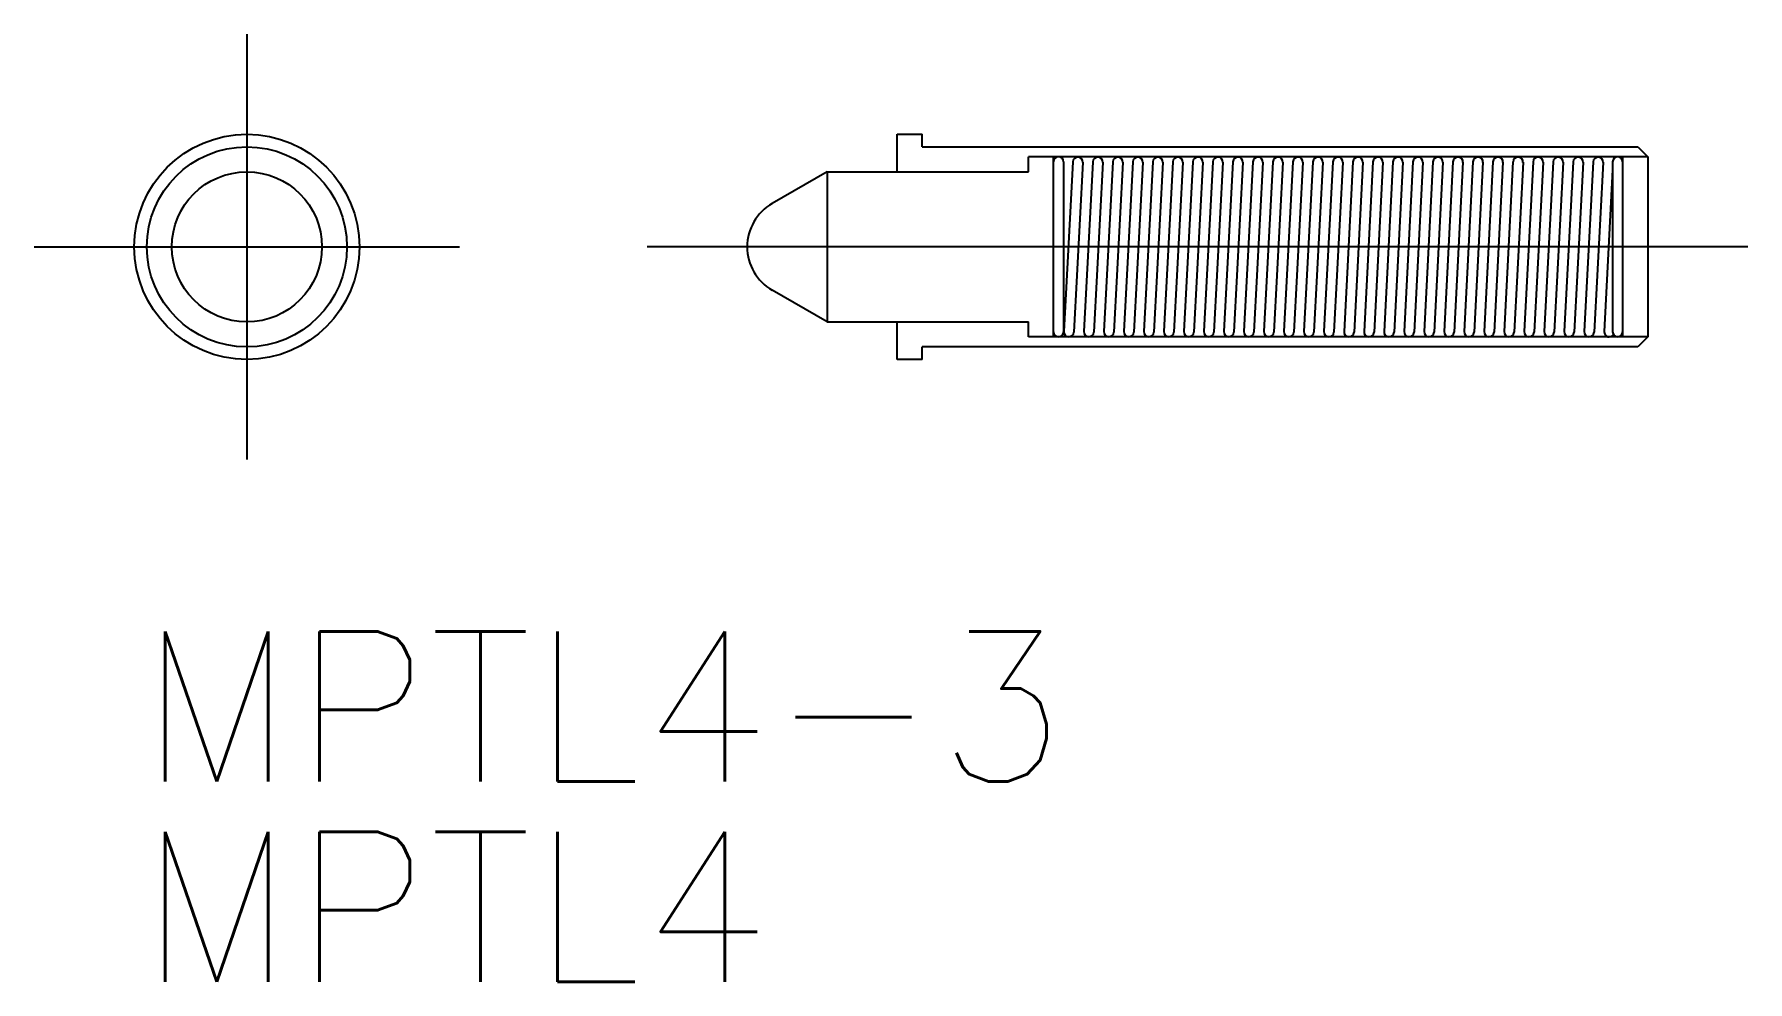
# Model space of a CAD drawing. Extents: x -4.2 to 30, y -14.7 to 4.2.
import ezdxf

# ---------------------------------------------------------------- set-up
doc = ezdxf.new("R2010")
doc.units = 0
doc.linetypes.add('CENTER', pattern=[50.8, 31.75, -6.35, 6.35, -6.35])
doc.linetypes.add('DASHED', pattern=[19.05, 12.7, -6.35])
doc.layers.get('0').update_dxf_attribs({"linetype": 'CONTINUOUS'})
doc.layers.add('CENTER', color=1, linetype='CENTER')
doc.styles.get("Standard").update_dxf_attribs({"font": 'txt.shx', "height": 3, "bigfont": 'bigfont.shx'})

# ---------------------------------------------------------------- blocks, each defined once
blk = doc.blocks.new('*U2')
at = {"color": 7, "linetype": 'CONTINUOUS'}
blk.add_text('MPTL4-3', height=3, dxfattribs=at).set_placement((-2.146, -10.687))
blk = doc.blocks.new('*U3')
at = {"color": 7, "linetype": 'CONTINUOUS'}
blk.add_text('MPTL4', height=3, dxfattribs=at).set_placement((-2.146, -14.691))

msp = doc.modelspace()

# ---------------------------------------------------------------- linework, layer by layer
at = {"color": 7, "linetype": 'CONTINUOUS'}
for p, q in [((13, 2.25), (13.5, 2.25)), ((13, 1.5), (13, 2.25)), ((13.5, 2), (13.5, 2.25)), ((13.5, 2), (27.8, 2)), ((28, 1.8), (15.625, 1.8)), ((15.625, 1.5), (15.625, 1.8)), ((16.125, -1.8), (16.125, 1.8)), ((27.5, 1.8), (27.5, -1.8)), ((27.8, 2), (28, 1.8)), ((28, 1.8), (28, -1.8)), ((11.598, 1.5), (10.5, 0.866)), ((11.598, 1.5), (15.625, 1.5)), ((11.598, 1.5), (11.598, -1.5)), ((16.325, 1.7), (16.325, -1.7)), ((16.508, 1.7), (16.33, -1.695)), ((16.708, 1.69), (16.53, -1.705)), ((16.908, 1.7), (16.73, -1.695)), ((17.108, 1.69), (16.93, -1.705)), ((17.308, 1.7), (17.13, -1.695)), ((17.508, 1.69), (17.33, -1.705)), ((17.708, 1.7), (17.53, -1.695)), ((17.908, 1.69), (17.73, -1.705)), ((18.108, 1.7), (17.93, -1.695)), ((18.308, 1.69), (18.13, -1.705)), ((18.508, 1.7), (18.33, -1.695)), ((18.708, 1.69), (18.53, -1.705)), ((18.908, 1.7), (18.73, -1.695)), ((19.108, 1.69), (18.93, -1.705)), ((19.308, 1.7), (19.13, -1.695)), ((19.508, 1.69), (19.33, -1.705)), ((19.708, 1.7), (19.53, -1.695)), ((19.908, 1.69), (19.73, -1.705)), ((20.108, 1.7), (19.93, -1.695)), ((20.308, 1.69), (20.13, -1.705)), ((20.508, 1.7), (20.33, -1.695)), ((20.708, 1.69), (20.53, -1.705)), ((20.908, 1.7), (20.73, -1.695)), ((21.108, 1.69), (20.93, -1.705)), ((21.308, 1.7), (21.13, -1.695)), ((21.508, 1.69), (21.33, -1.705)), ((21.708, 1.7), (21.53, -1.695)), ((21.908, 1.69), (21.73, -1.705)), ((22.108, 1.7), (21.93, -1.695)), ((22.308, 1.69), (22.13, -1.705)), ((22.508, 1.7), (22.33, -1.695)), ((22.708, 1.69), (22.53, -1.705)), ((22.908, 1.7), (22.73, -1.695)), ((23.108, 1.69), (22.93, -1.705)), ((23.308, 1.7), (23.13, -1.695)), ((23.508, 1.69), (23.33, -1.705)), ((23.708, 1.7), (23.53, -1.695)), ((23.908, 1.69), (23.73, -1.705)), ((24.108, 1.7), (23.93, -1.695)), ((24.308, 1.69), (24.13, -1.705)), ((24.508, 1.7), (24.33, -1.695)), ((24.708, 1.69), (24.53, -1.705)), ((24.908, 1.7), (24.73, -1.695)), ((25.108, 1.69), (24.93, -1.705)), ((25.308, 1.7), (25.13, -1.695)), ((25.508, 1.69), (25.33, -1.705)), ((25.708, 1.7), (25.53, -1.695)), ((25.908, 1.69), (25.73, -1.705)), ((26.108, 1.7), (25.93, -1.695)), ((26.308, 1.69), (26.13, -1.705)), ((26.508, 1.7), (26.33, -1.695)), ((26.708, 1.69), (26.53, -1.705)), ((26.908, 1.7), (26.73, -1.695)), ((27.108, 1.69), (26.93, -1.705)), ((27.3, 1.54), (27.13, -1.695)), ((27.3, 1.7), (27.3, -1.7)), ((11.598, -1.5), (10.5, -0.866)), ((11.598, -1.5), (15.625, -1.5)), ((13, -2.25), (13, -1.5)), ((15.625, -1.8), (15.625, -1.5)), ((27.8, -2), (13.5, -2)), ((13.5, -2.25), (13.5, -2)), ((28, -1.8), (15.625, -1.8)), ((28, -1.8), (27.8, -2)), ((13.5, -2.25), (13, -2.25))]:
    msp.add_line(p, q, dxfattribs=at)
for radius in [2.25, 1.5]:
    msp.add_circle((0, 0), radius, dxfattribs=at)
at = {"color": 3, "linetype": 'DASHED'}
msp.add_circle((0, 0), 2, dxfattribs=at)
at = {"color": 7, "linetype": 'CONTINUOUS'}
for centre, radius, start, end in [((16.225, 1.7), 0.1, 0.0134, 179.9866), ((16.608, 1.695), 0.1, 357.0134, 176.9866), ((17.008, 1.695), 0.1, 357.0134, 176.9866), ((17.408, 1.695), 0.1, 357.0134, 176.9866), ((17.808, 1.695), 0.1, 357.0134, 176.9866), ((18.208, 1.695), 0.1, 357.0134, 176.9866), ((18.608, 1.695), 0.1, 357.0134, 176.9866), ((19.008, 1.695), 0.1, 357.0134, 176.9866), ((19.408, 1.695), 0.1, 357.0134, 176.9866), ((19.808, 1.695), 0.1, 357.0134, 176.9866), ((20.208, 1.695), 0.1, 357.0134, 176.9866), ((20.608, 1.695), 0.1, 357.0134, 176.9866), ((21.008, 1.695), 0.1, 357.0134, 176.9866), ((21.408, 1.695), 0.1, 357.0134, 176.9866), ((21.808, 1.695), 0.1, 357.0134, 176.9866), ((22.208, 1.695), 0.1, 357.0134, 176.9866), ((22.608, 1.695), 0.1, 357.0134, 176.9866), ((23.008, 1.695), 0.1, 357.0134, 176.9866), ((23.408, 1.695), 0.1, 357.0134, 176.9866), ((23.808, 1.695), 0.1, 357.0134, 176.9866), ((24.208, 1.695), 0.1, 357.0134, 176.9866), ((24.608, 1.695), 0.1, 357.0134, 176.9866), ((25.008, 1.695), 0.1, 357.0134, 176.9866), ((25.408, 1.695), 0.1, 357.0134, 176.9866), ((25.808, 1.695), 0.1, 357.0134, 176.9866), ((26.208, 1.695), 0.1, 357.0134, 176.9866), ((26.608, 1.695), 0.1, 357.0134, 176.9866), ((27.008, 1.695), 0.1, 357.0134, 176.9866), ((27.4, 1.7), 0.1, 0.0134, 179.9866), ((11, 0), 1, 120, 240), ((16.225, -1.7), 0.1, 180.0134, 359.9866), ((16.43, -1.7), 0.1, 177.0134, 356.9866), ((16.83, -1.7), 0.1, 177.0134, 356.9866), ((17.23, -1.7), 0.1, 177.0134, 356.9866), ((17.63, -1.7), 0.1, 177.0134, 356.9866), ((18.03, -1.7), 0.1, 177.0134, 356.9866), ((18.43, -1.7), 0.1, 177.0134, 356.9866), ((18.83, -1.7), 0.1, 177.0134, 356.9866), ((19.23, -1.7), 0.1, 177.0134, 356.9866), ((19.63, -1.7), 0.1, 177.0134, 356.9866), ((20.03, -1.7), 0.1, 177.0134, 356.9866), ((20.43, -1.7), 0.1, 177.0134, 356.9866), ((20.83, -1.7), 0.1, 177.0134, 356.9866), ((21.23, -1.7), 0.1, 177.0134, 356.9866), ((21.63, -1.7), 0.1, 177.0134, 356.9866), ((22.03, -1.7), 0.1, 177.0134, 356.9866), ((22.43, -1.7), 0.1, 177.0134, 356.9866), ((22.83, -1.7), 0.1, 177.0134, 356.9866), ((23.23, -1.7), 0.1, 177.0134, 356.9866), ((23.63, -1.7), 0.1, 177.0134, 356.9866), ((24.03, -1.7), 0.1, 177.0134, 356.9866), ((24.43, -1.7), 0.1, 177.0134, 356.9866), ((24.83, -1.7), 0.1, 177.0134, 356.9866), ((25.23, -1.7), 0.1, 177.0134, 356.9866), ((25.63, -1.7), 0.1, 177.0134, 356.9866), ((26.03, -1.7), 0.1, 177.0134, 356.9866), ((26.43, -1.7), 0.1, 177.0134, 356.9866), ((26.83, -1.7), 0.1, 177.0134, 356.9866), ((27.23, -1.7), 0.1, 177.0134, 328.0585), ((27.4, -1.7), 0.1, 180.0134, 359.9866)]:
    msp.add_arc(centre, radius, start, end, dxfattribs=at)
at = {"layer": 'CENTER', "color": 1, "linetype": 'CENTER'}
for p, q in [((0, 4.25), (0, -4.25)), ((-4.25, 0), (4.25, 0)), ((30, 0), (8, 0))]:
    msp.add_line(p, q, dxfattribs=at)

# ---------------------------------------------------------------- block references
at = {"color": 7, "linetype": 'CONTINUOUS'}
for name in ['*U2', '*U3']:
    msp.add_blockref(name, (0, 0), dxfattribs=at)

doc.saveas('drawing.dxf')
